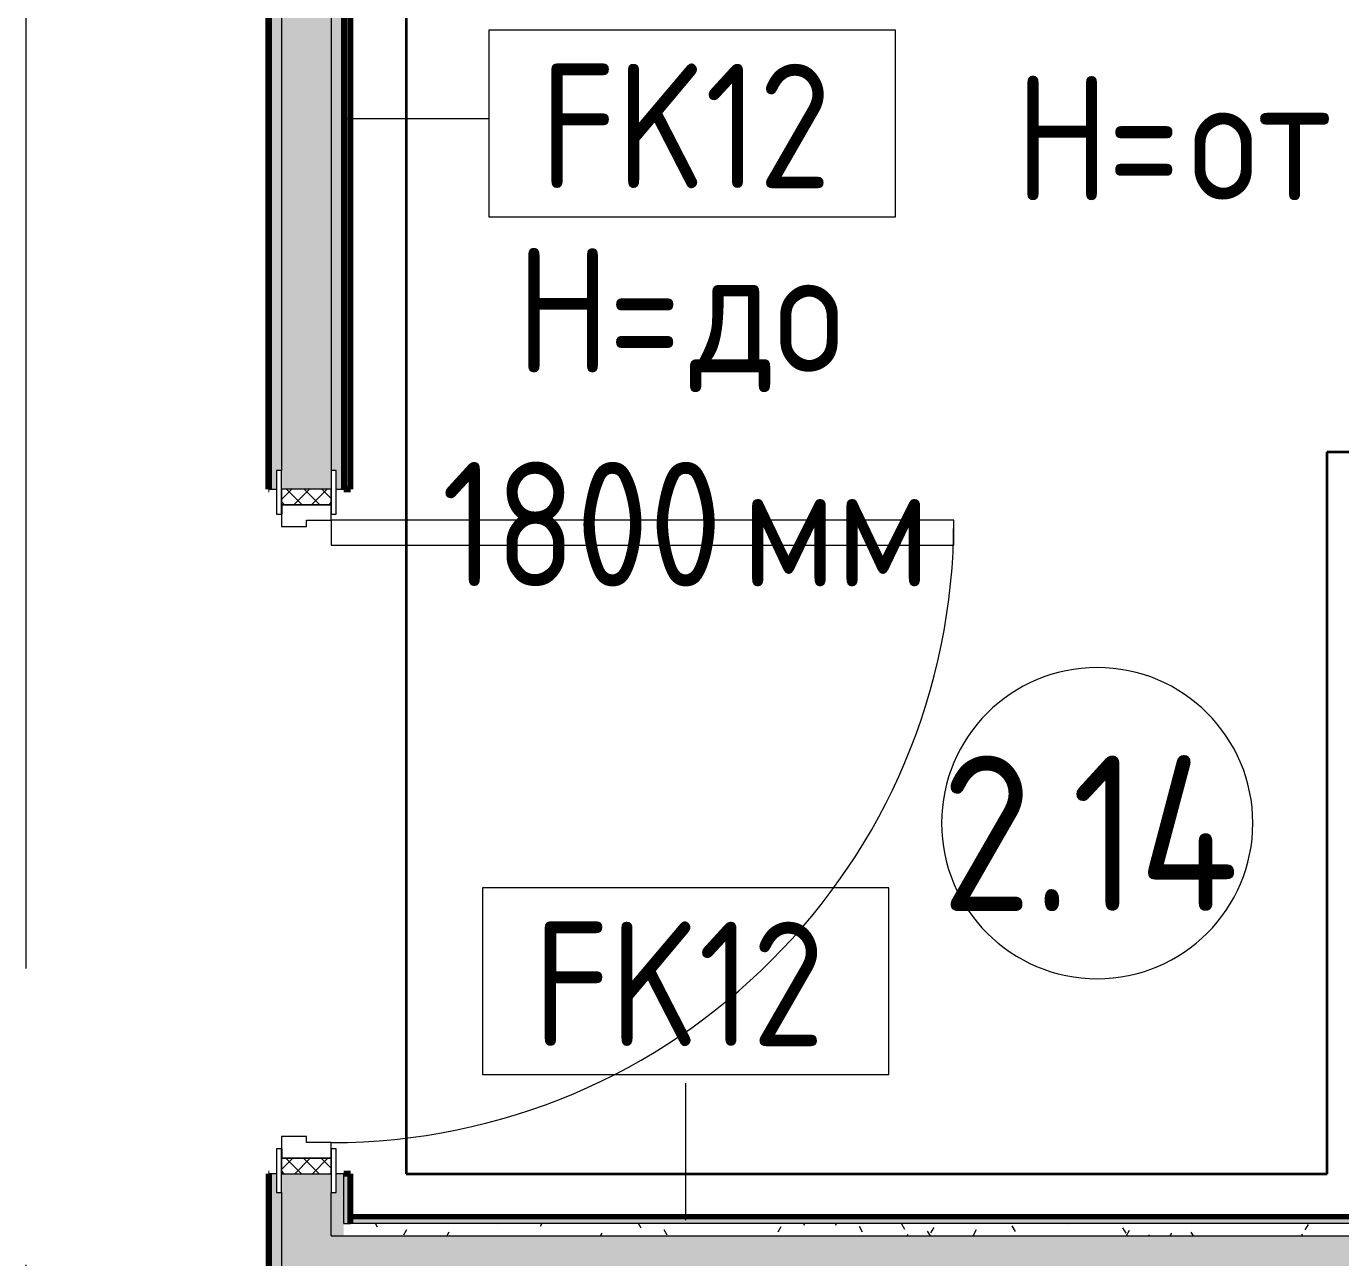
# Model space of a CAD drawing. Header units: millimetres. Extents: x 35157 to 232994, y -8553 to 29000.
# Drawn here: x 80660 to 82771, y 23465 to 25444 of the extents above; entities that cross this region are included whole.
import ezdxf

# ---------------------------------------------------------------- set-up
doc = ezdxf.new("R2010")
doc.units = ezdxf.units.MM
doc.linetypes.add('Осевая', pattern=[3175, 635, -476.25, 1587.5, -476.25])
for name, color, linetype, lineweight in [('A-AREA-IDEN', 7, 'Continuous', 9), ('A-DETL-1', 7, 'Continuous', 35), ('A-DOOR', 7, 'Continuous', 9), ('A-DOOR-2', 7, 'Continuous', 13), ('A-DOOR-FRAM', 7, 'Continuous', 13), ('A-DOOR-FRAM-1', 7, 'Continuous', 9), ('A-WALL', 7, 'Continuous', 9), ('A-WALL-IDEN', 7, 'Continuous', 9), ('I-WALL', 7, 'Continuous', 9), ('Оси', 7, 'Continuous', 9), ('Оси-2', 7, 'Осевая', 9)]:
    doc.layers.add(name, color=color, linetype=linetype, lineweight=lineweight)
for name, color, linetype, lineweight, true_color in [('A-WALL-8', 7, 'Continuous', 9, 0x3f92ba), ('G-ANNO-TEXT-1', 7, 'Continuous', 9, 0x3c3c3c), ('I-WALL-15', 7, 'Continuous', 80, 0x3f92ba), ('I-WALL-16', 7, 'Continuous', 70, 0x3f92ba), ('I-WALL-3', 7, 'Continuous', 9, 0x3f92ba), ('I-WALL-5', 7, 'Continuous', 9, 0xc0c0c0), ('I-WALL-9', 7, 'Continuous', 80, 0xff80c0)]:
    doc.layers.add(name, color=color, linetype=linetype, lineweight=lineweight, true_color=true_color)
doc.styles.add('GOST Common', font='GOST_Common.ttf', dxfattribs={"width": 0.9, "height": 200})
doc.styles.add('GOST Common_1', font='GOST_Common.ttf', dxfattribs={"width": 0.9, "height": 250})
pattern_1 = [(135, (0, 0), (-75.43415, -75.43415), [106.68, -17.78, 3.556, -17.78]), (135, (0, 75.39), (-75.43415, -75.43415), []), (50, (0, 0), (127.52922, -11.15758), [13.335, -146.685]), (355, (0, 0), (-24.66966, 133.74002), [10.668, -117.348]), (100.451, (10.63, -0.93), (102.85973, 122.58178), [11.333, -124.663]), (46.184, (0, 35.56), (189.75516, -29.43036), [20.002, -220.027]), (96.636, (15.81, 33.1), (166.1822, 173.1996), [17, -186.995]), (351.184, (0, 35.56), (166.18393, 173.19757), [16.002, -176.022]), (21, (17.78, 26.67), (106.13027, -71.58603), [13.335, -146.685]), (326, (17.78, 26.67), (43.26188, 128.93175), [10.668, -117.348]), (71.451, (26.62, 20.7), (149.39198, 57.34505), [11.333, -124.663]), (37.5, (0, 0), (2.162228, 59.188357), [3.353, -112.573, 3.353, -115.773, -117.793]), (37.5, (0, 0), (2.162228, 59.188357), [-235.052, 3.353, -114.44]), (7.5, (0, 0), (46.773857, 70.126152), [3.353, -64.567, 3.353, -109.906, -44.894]), (7.5, (0, 0), (46.773857, 70.126152), [-181.178, 3.353, -41.542]), (327.5, (-39.65, 0), (94.91367, -4.010093), [3.353, -41.097, 3.353, -135.331, -184.023]), (327.5, (-39.65, 0), (94.91367, -4.010093), [-183.134, 3.353, -180.67]), (317.5, (-57.43, 0), (103.69057, 17.79882), [3.353, -54.432, 3.353, -88.748, -130.683]), (317.5, (-57.43, 0), (103.69057, 17.79882), [-149.885, 3.353, -127.33])]
pattern_2 = [(0, (0, 0), (121.92, 30.48), [10.058, -81.382, 10.058, -81.382, -487.68]), (0, (0, 0), (121.92, 30.48), [-182.88, 10.058, -172.822, 10.058, -81.382, -213.36]), (0, (0, 0), (121.92, 30.48), [-457.2, 10.058, -50.902, 10.058, -142.342]), (120, (45.72, 15.24), (-87.356454, 90.345817), [10.058, -81.382, 10.058, -81.382, -487.68]), (120, (45.72, 15.24), (-87.356454, 90.345817), [-182.88, 10.058, -172.822, 10.058, -81.382, -213.36]), (120, (45.72, 15.24), (-87.356454, 90.345817), [-457.2, 10.058, -50.902, 10.058, -142.342]), (240, (60.96, 76.2), (-34.563546, -120.825817), [10.058, -81.382, 10.058, -81.382, -487.68]), (240, (60.96, 76.2), (-34.563546, -120.825817), [-182.88, 10.058, -172.822, 10.058, -81.382, -213.36]), (240, (60.96, 76.2), (-34.563546, -120.825817), [-457.2, 10.058, -50.902, 10.058, -142.342])]

# ---------------------------------------------------------------- blocks, each defined once
blk = doc.blocks.new('110_Дверь_СКБ_1Ст_Внутренняя1 - Д-4 1100x2100h_су мгн-32391219-План отделки стен 2 этажа в осях 12-23')
at = {"layer": 'A-DOOR'}
h = blk.add_hatch(dxfattribs=at)
h.set_pattern_fill('FP_39', color=256, style=0, pattern_type=2)
h.set_pattern_definition([(135, (1751.41, 104.685), (-14.14214, -14.14214), []), (225, (1751.41, 104.685), (14.14214, -14.14214), [])])
h.paths.add_polyline_path([(562.5, 40), (537.5, 40), (537.5, -40), (562.5, -40)])
at = {"layer": 'A-DOOR-FRAM-1'}
h = blk.add_hatch(dxfattribs=at)
h.set_pattern_fill('FP_40', color=256, style=0, pattern_type=2)
h.set_pattern_definition([(45, (-371.384, 104.685), (-14.1421, 14.1421), []), (135, (-371.384, 104.685), (-14.1421, -14.1421), [])])
h.paths.add_polyline_path([(-512.5, 40), (-537.5, 40), (-537.5, -40), (-512.5, -40)])
at = {"layer": 'A-DOOR'}
blk.add_arc((-487.5, 40), 1000, 360, 90, dxfattribs=at)
at = {"layer": 'A-DOOR-2'}
for p, q in [((-487.5, 1040), (-487.5, 40)), ((-447.5, 1040), (-487.5, 1040)), ((-447.5, 40), (-447.5, 1040)), ((-487.5, 40), (-447.5, 40))]:
    blk.add_line(p, q, dxfattribs=at)
at = {"layer": 'A-DOOR-FRAM'}
for p, q in [((-497.5, 48), (-567.5, 48)), ((-567.5, 48), (-567.5, 40)), ((-497.5, 40), (-497.5, 48)), ((592.5, 48), (522.5, 48)), ((522.5, 48), (522.5, 40)), ((592.5, 40), (592.5, 48)), ((-567.5, 40), (-497.5, 40)), ((-512.5, 40), (-537.5, 40)), ((-537.5, 40), (-537.5, -40)), ((-487.5, 40), (-512.5, 40)), ((-512.5, 40), (-512.5, -40)), ((-512.5, -40), (-512.5, 40)), ((-497.5, 40), (-512.5, 40)), ((-512.5, 40), (-512.5, 39)), ((-512.5, 39), (-497.5, 39)), ((-497.5, 39), (-497.5, 40)), ((-487.5, 0), (-487.5, 40)), ((512.5, 40), (512.5, 0)), ((537.5, 40), (512.5, 40)), ((537.5, 40), (522.5, 40)), ((522.5, 40), (522.5, 39)), ((522.5, 40), (592.5, 40)), ((522.5, 39), (537.5, 39)), ((537.5, -40), (537.5, 40)), ((562.5, 40), (537.5, 40)), ((537.5, 40), (537.5, -40)), ((537.5, 39), (537.5, 40)), ((562.5, -40), (562.5, 40)), ((-477.5, 0), (-487.5, 0)), ((-477.5, -40), (-477.5, 0)), ((512.5, 0), (502.5, 0)), ((502.5, 0), (502.5, -40)), ((-497.5, -40), (-567.5, -40)), ((-567.5, -40), (-567.5, -48)), ((-537.5, -40), (-512.5, -40)), ((-497.5, -39), (-512.5, -39)), ((-512.5, -39), (-512.5, -40)), ((-512.5, -40), (-477.5, -40)), ((-512.5, -40), (-497.5, -40)), ((-497.5, -40), (-497.5, -39)), ((-497.5, -48), (-497.5, -40)), ((502.5, -40), (537.5, -40)), ((537.5, -39), (522.5, -39)), ((522.5, -39), (522.5, -40)), ((522.5, -40), (537.5, -40)), ((592.5, -40), (522.5, -40)), ((522.5, -40), (522.5, -48)), ((537.5, -40), (537.5, -39)), ((537.5, -40), (562.5, -40)), ((592.5, -48), (592.5, -40)), ((-567.5, -48), (-497.5, -48)), ((522.5, -48), (592.5, -48))]:
    blk.add_line(p, q, dxfattribs=at)
blk = doc.blocks.new('Марка_Помещения - Номер-25198446-План отделки стен 2 этажа в осях 12-23')
at = {"layer": 'A-AREA-IDEN'}
for start, end in [(360, 180), (180, 360)]:
    blk.add_arc((0, 0), 2.5, start, end, dxfattribs=at)
blk = doc.blocks.new('М_стена_0001 - Типоразмер_без рамки-25382661-План отделки стен 2 этажа в осях 12-23')
at = {"layer": 'A-WALL-IDEN'}
for p, q in [((3.258, 1.523), (-3.273, 1.523)), ((-3.273, 1.523), (-3.273, -1.477)), ((3.258, -1.477), (3.258, 1.523)), ((-3.273, -1.477), (3.258, -1.477))]:
    blk.add_line(p, q, dxfattribs=at)

msp = doc.modelspace()

# ---------------------------------------------------------------- hatches: boundary and pattern name
at = {"layer": 'I-WALL'}
h = msp.add_hatch(dxfattribs=at)
h.set_pattern_fill('FP_63', color=256, style=0, pattern_type=2)
h.set_pattern_definition(pattern_2)
h.paths.add_polyline_path([(81070, 23200), (81070, 23570), (81062, 23570), (81062, 23600), (81050, 23600), (81050, 23200)])
h.paths.add_polyline_path([(81062, 24700), (81062, 24730), (81070, 24730), (81070, 26600), (81050, 26600), (81050, 24700)])
h = msp.add_hatch(dxfattribs=at)
h.set_pattern_fill('FP_28', color=256, style=0, pattern_type=2)
h.set_pattern_definition(pattern_1)
h.paths.add_polyline_path([(81070, 23200), (81150, 23200), (81150, 23600), (81070, 23600), (81070, 23570)])
h.paths.add_polyline_path([(81070, 24700), (81150, 24700), (81150, 26600), (81070, 26600), (81070, 24730)])
h = msp.add_hatch(dxfattribs=at)
h.set_pattern_fill('FP_63', color=256, style=0, pattern_type=2)
h.set_pattern_definition(pattern_2)
h.paths.add_polyline_path([(81170, 23500), (81170, 23600), (81158, 23600), (81157.5, 23570), (81150, 23570), (81150, 23500)])
h.paths.add_polyline_path([(81158, 24700), (81170, 24700), (81170, 26530), (81150, 26530), (81150, 24730), (81158, 24730)])
h = msp.add_hatch(dxfattribs=at)
h.set_pattern_fill('FP_63', color=256, style=0, pattern_type=2)
h.set_pattern_definition(pattern_2)
h.paths.add_polyline_path([(81170, 23500), (82868.5, 23500), (82868.5, 23520), (81170, 23520)])
h = msp.add_hatch(dxfattribs=at)
h.set_pattern_fill('FP_28', color=256, style=0, pattern_type=2)
h.set_pattern_definition(pattern_1)
h.paths.add_polyline_path([(84100.7, 23420), (84100.7, 23500), (81150, 23500), (81150, 23420), (84080.7, 23420)])
at = {"layer": 'I-WALL-3'}
h = msp.add_hatch(color=256, dxfattribs=at)
h.paths.add_polyline_path([(81181, 23520), (81181, 23600), (81170, 23600), (81170, 23520)])
h.paths.add_polyline_path([(81181, 24700), (81181, 26530), (81170, 26530), (81170, 24700)])
msp.add_hatch(color=256, dxfattribs=at).paths.add_polyline_path([(82848.5, 23520), (82848.5, 23531), (81181, 23531), (81181, 23520), (81735.8, 23520)])

# ---------------------------------------------------------------- linework, layer by layer
at = {"layer": 'A-DETL-1'}
for p, q in [((81270, 26406.2), (81270, 23600)), ((82750, 23600), (82750, 24760)), ((82750, 24760), (83982, 24760)), ((81270, 23600), (82750, 23600))]:
    msp.add_line(p, q, dxfattribs=at)
at = {"layer": 'A-WALL'}
for p, q in [((81070, 26600), (81070, 24730)), ((81150, 26550), (81150, 24730)), ((81170, 23520), (81170, 23600)), ((81070, 23570), (81070, 23200)), ((81150, 23500), (81150, 23570)), ((81150, 23500), (82868.5, 23500))]:
    msp.add_line(p, q, dxfattribs=at)
at = {"layer": 'A-WALL-8'}
msp.add_line((81170, 23520), (81181, 23520), dxfattribs=at)
at = {"layer": 'A-WALL-IDEN'}
for p, q in [((81175.5, 25295.8), (81403.2, 25295.8)), ((81719.3, 23525.5), (81719.3, 23745.3))]:
    msp.add_line(p, q, dxfattribs=at)
at = {"layer": 'I-WALL-15'}
for p, q in [((81170, 26530), (81170, 24700)), ((81181, 24700), (81181, 26519)), ((81170, 24700), (81181, 24700)), ((81181, 23600), (81170, 23600)), ((81181, 23520), (81181, 23600))]:
    msp.add_line(p, q, dxfattribs=at)
at = {"layer": 'I-WALL-16'}
msp.add_line((81181, 23531), (82848.5, 23531), dxfattribs=at)
at = {"layer": 'I-WALL-5'}
for p, q in [((81050, 24700), (81062, 24700)), ((81158, 24700), (81170, 24700)), ((81062, 23600), (81050, 23600)), ((81170, 23600), (81158, 23600)), ((82848.5, 23520), (81181, 23520))]:
    msp.add_line(p, q, dxfattribs=at)
at = {"layer": 'I-WALL-9'}
for p, q in [((81049, 24700), (81049, 26580)), ((81050, 24700), (81050, 26580)), ((81049, 24700), (81050, 24700)), ((81050, 23600), (81049, 23600)), ((81049, 23600), (81049, 23221)), ((81050, 23221), (81050, 23600))]:
    msp.add_line(p, q, dxfattribs=at)
at = {"layer": 'Оси'}
msp.add_line((80660, 24890.1), (80660, 27390.1), dxfattribs=at)
at = {"layer": 'Оси-2'}
msp.add_line((80660, 593.7), (80660, 24890.1), dxfattribs=at)

# ---------------------------------------------------------------- block references
at = {"layer": 'A-AREA-IDEN', "xscale": 99.99999999999993, "yscale": 99.99999999999993, "zscale": 99.99999999999993}
msp.add_blockref('Марка_Помещения - Номер-25198446-План отделки стен 2 этажа в осях 12-23', (82380.3, 24163.3), dxfattribs=at)
at = {"layer": 'A-DOOR', "rotation": 270}
msp.add_blockref('110_Дверь_СКБ_1Ст_Внутренняя1 - Д-4 1100x2100h_су мгн-32391219-План отделки стен 2 этажа в осях 12-23', (81110, 24162.5), dxfattribs=at)
at = {"layer": 'A-WALL-IDEN', "xscale": 99.99999999999993, "yscale": 99.99999999999993, "zscale": 99.99999999999993}
for p in [(81730.5, 25285.3), (81720, 23906.9)]:
    msp.add_blockref('М_стена_0001 - Типоразмер_без рамки-25382661-План отделки стен 2 этажа в осях 12-23', p, dxfattribs=at)

# ---------------------------------------------------------------- texts
at = {"layer": 'A-AREA-IDEN', "insert": (82129.4, 24271.9), "char_height": 250, "width": 627.721, "attachment_point": 1, "style": 'GOST Common_1'}
msp.add_mtext('2.14', dxfattribs=at)
at = {"layer": 'A-WALL-IDEN', "char_height": 200, "width": 606.076, "attachment_point": 1, "style": 'GOST Common'}
for insert in [(81485.1, 25383.4), (81474.5, 24004.9)]:
    msp.add_mtext('FK12', dxfattribs=dict(at, insert=insert))
at = {"layer": 'G-ANNO-TEXT-1', "char_height": 200, "attachment_point": 1, "style": 'GOST Common'}
for s, insert, width in [('\\fGOST Common|b0|i0|c204|p34|;\\W.9;Н', (82248, 25364.3), 180.38), ('от', (82527.8, 25364.3), 353.544), ('\\fGOST Common|b0|i0|c204|p34|;\\W.9;=', (82396.9, 25364.3), 158.734), ('\\fGOST Common|b0|i0|c204|p34|;\\W.9;Н', (81446.3, 25087.6), 180.38), ('\\fGOST Common|b0|i0|c204|p34|;\\W.9; ', (81988, 25087.6), 79.367), ('до', (81726.1, 25087.6), 317.468), ('\\fGOST Common|b0|i0|c204|p34|;\\W.9;=', (81595.1, 25087.6), 158.734), ('1800', (81327.2, 24743.7), 584.43), ('мм', (81809.4, 24743.7), 360.759)]:
    msp.add_mtext(s, dxfattribs=dict(at, insert=insert, width=width))

doc.saveas('drawing.dxf')
